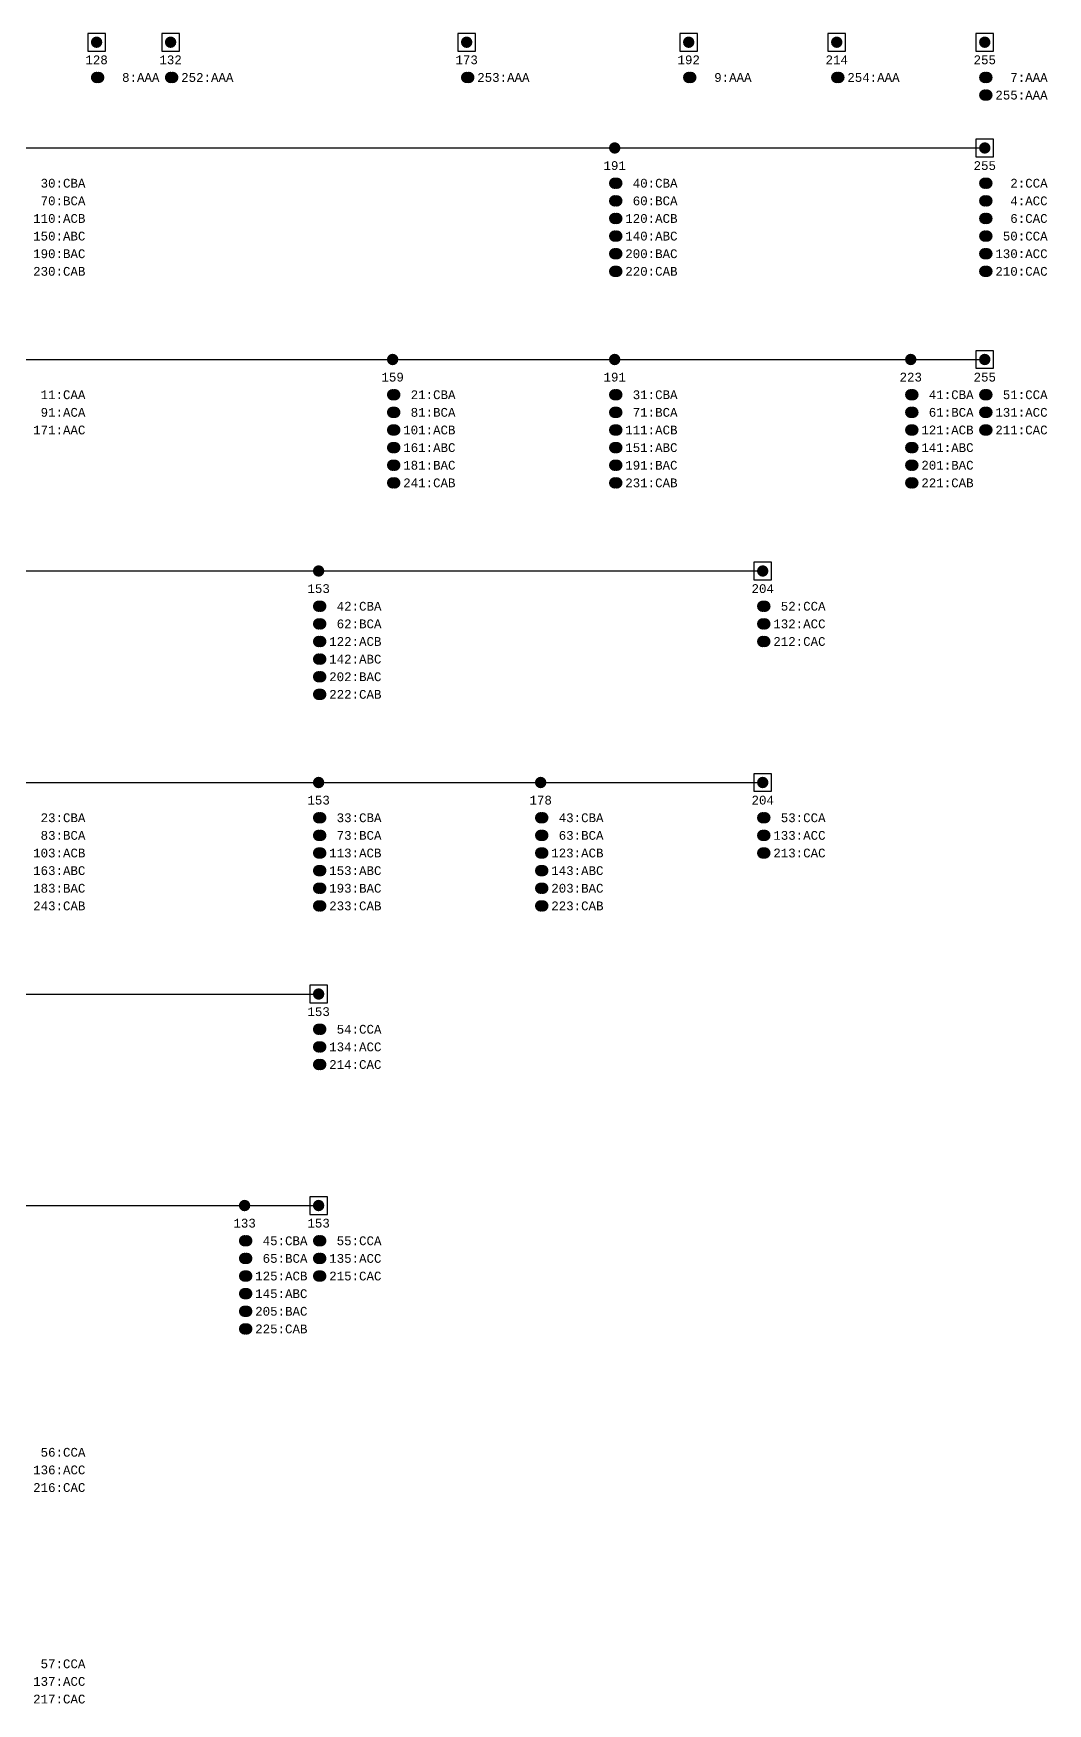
# Model space of a CAD drawing. Extents: x -0.03 to 6.27, y -6.07 to 0.03.
# Drawn here: x 3.391 to 6.268, y -4.713 to 0.025 of the extents above; entities that cross this region are included whole.
import ezdxf
from ezdxf.enums import TextEntityAlignment as Align

# ---------------------------------------------------------------- set-up
doc = ezdxf.new("R2010")
doc.units = 0
doc.styles.get("Standard").update_dxf_attribs({"font": 'consola.ttf'})

# ---------------------------------------------------------------- blocks, each defined once
blk = doc.blocks.new('ad88550c-27d1-4447-9dc0-13d2c9bc9270')
at = {"transparency": 33554687}
for color, points in [(7, [(3.58625, 0, 1), (3.55375, 0, 1), (3.58625, 0)]), (7, [(3.79625, 0, 1), (3.76375, 0, 1), (3.79625, 0)]), (7, [(4.63625, 0, 1), (4.60375, 0, 1), (4.63625, 0)]), (7, [(5.26625, 0, 1), (5.23375, 0, 1), (5.26625, 0)]), (7, [(5.68625, 0, 1), (5.65375, 0, 1), (5.68625, 0)]), (7, [(6.10625, 0, 1), (6.07375, 0, 1), (6.10625, 0)]), (8, [(3.59225, -0.1, 1), (3.55975, -0.1, 1), (3.59225, -0.1)]), (252, [(3.80225, -0.1, 1), (3.76975, -0.1, 1), (3.80225, -0.1)]), (253, [(4.64225, -0.1, 1), (4.60975, -0.1, 1), (4.64225, -0.1)]), (9, [(5.27225, -0.1, 1), (5.23975, -0.1, 1), (5.27225, -0.1)]), (254, [(5.69225, -0.1, 1), (5.65975, -0.1, 1), (5.69225, -0.1)]), (7, [(6.11225, -0.1, 1), (6.07975, -0.1, 1), (6.11225, -0.1)]), (255, [(6.11225, -0.15, 1), (6.07975, -0.15, 1), (6.11225, -0.15)]), (7, [(5.05625, -0.3, 1), (5.02375, -0.3, 1), (5.05625, -0.3)]), (7, [(6.10625, -0.3, 1), (6.07375, -0.3, 1), (6.10625, -0.3)]), (40, [(5.06225, -0.4, 1), (5.02975, -0.4, 1), (5.06225, -0.4)]), (2, [(6.11225, -0.4, 1), (6.07975, -0.4, 1), (6.11225, -0.4)]), (60, [(5.06225, -0.45, 1), (5.02975, -0.45, 1), (5.06225, -0.45)]), (4, [(6.11225, -0.45, 1), (6.07975, -0.45, 1), (6.11225, -0.45)]), (120, [(5.06225, -0.5, 1), (5.02975, -0.5, 1), (5.06225, -0.5)]), (6, [(6.11225, -0.5, 1), (6.07975, -0.5, 1), (6.11225, -0.5)]), (140, [(5.06225, -0.55, 1), (5.02975, -0.55, 1), (5.06225, -0.55)]), (50, [(6.11225, -0.55, 1), (6.07975, -0.55, 1), (6.11225, -0.55)]), (200, [(5.06225, -0.6, 1), (5.02975, -0.6, 1), (5.06225, -0.6)]), (130, [(6.11225, -0.6, 1), (6.07975, -0.6, 1), (6.11225, -0.6)]), (220, [(5.06225, -0.65, 1), (5.02975, -0.65, 1), (5.06225, -0.65)]), (210, [(6.11225, -0.65, 1), (6.07975, -0.65, 1), (6.11225, -0.65)]), (7, [(4.42625, -0.9, 1), (4.39375, -0.9, 1), (4.42625, -0.9)]), (7, [(5.05625, -0.9, 1), (5.02375, -0.9, 1), (5.05625, -0.9)]), (7, [(5.89625, -0.9, 1), (5.86375, -0.9, 1), (5.89625, -0.9)]), (7, [(6.10625, -0.9, 1), (6.07375, -0.9, 1), (6.10625, -0.9)]), (21, [(4.43225, -1, 1), (4.39975, -1, 1), (4.43225, -1)]), (31, [(5.06225, -1, 1), (5.02975, -1, 1), (5.06225, -1)]), (41, [(5.90225, -1, 1), (5.86975, -1, 1), (5.90225, -1)]), (51, [(6.11225, -1, 1), (6.07975, -1, 1), (6.11225, -1)]), (81, [(4.43225, -1.05, 1), (4.39975, -1.05, 1), (4.43225, -1.05)]), (71, [(5.06225, -1.05, 1), (5.02975, -1.05, 1), (5.06225, -1.05)]), (61, [(5.90225, -1.05, 1), (5.86975, -1.05, 1), (5.90225, -1.05)]), (131, [(6.11225, -1.05, 1), (6.07975, -1.05, 1), (6.11225, -1.05)]), (101, [(4.43225, -1.1, 1), (4.39975, -1.1, 1), (4.43225, -1.1)]), (111, [(5.06225, -1.1, 1), (5.02975, -1.1, 1), (5.06225, -1.1)]), (121, [(5.90225, -1.1, 1), (5.86975, -1.1, 1), (5.90225, -1.1)]), (211, [(6.11225, -1.1, 1), (6.07975, -1.1, 1), (6.11225, -1.1)]), (161, [(4.43225, -1.15, 1), (4.39975, -1.15, 1), (4.43225, -1.15)]), (151, [(5.06225, -1.15, 1), (5.02975, -1.15, 1), (5.06225, -1.15)]), (141, [(5.90225, -1.15, 1), (5.86975, -1.15, 1), (5.90225, -1.15)]), (181, [(4.43225, -1.2, 1), (4.39975, -1.2, 1), (4.43225, -1.2)]), (191, [(5.06225, -1.2, 1), (5.02975, -1.2, 1), (5.06225, -1.2)]), (201, [(5.90225, -1.2, 1), (5.86975, -1.2, 1), (5.90225, -1.2)]), (241, [(4.43225, -1.25, 1), (4.39975, -1.25, 1), (4.43225, -1.25)]), (231, [(5.06225, -1.25, 1), (5.02975, -1.25, 1), (5.06225, -1.25)]), (221, [(5.90225, -1.25, 1), (5.86975, -1.25, 1), (5.90225, -1.25)]), (7, [(4.21625, -1.5, 1), (4.18375, -1.5, 1), (4.21625, -1.5)]), (7, [(5.47625, -1.5, 1), (5.44375, -1.5, 1), (5.47625, -1.5)]), (42, [(4.22225, -1.6, 1), (4.18975, -1.6, 1), (4.22225, -1.6)]), (52, [(5.48225, -1.6, 1), (5.44975, -1.6, 1), (5.48225, -1.6)]), (62, [(4.22225, -1.65, 1), (4.18975, -1.65, 1), (4.22225, -1.65)]), (132, [(5.48225, -1.65, 1), (5.44975, -1.65, 1), (5.48225, -1.65)]), (122, [(4.22225, -1.7, 1), (4.18975, -1.7, 1), (4.22225, -1.7)]), (212, [(5.48225, -1.7, 1), (5.44975, -1.7, 1), (5.48225, -1.7)]), (142, [(4.22225, -1.75, 1), (4.18975, -1.75, 1), (4.22225, -1.75)]), (202, [(4.22225, -1.8, 1), (4.18975, -1.8, 1), (4.22225, -1.8)]), (222, [(4.22225, -1.85, 1), (4.18975, -1.85, 1), (4.22225, -1.85)]), (7, [(4.21625, -2.1, 1), (4.18375, -2.1, 1), (4.21625, -2.1)]), (7, [(4.84625, -2.1, 1), (4.81375, -2.1, 1), (4.84625, -2.1)]), (7, [(5.47625, -2.1, 1), (5.44375, -2.1, 1), (5.47625, -2.1)]), (33, [(4.22225, -2.2, 1), (4.18975, -2.2, 1), (4.22225, -2.2)]), (43, [(4.85225, -2.2, 1), (4.81975, -2.2, 1), (4.85225, -2.2)]), (53, [(5.48225, -2.2, 1), (5.44975, -2.2, 1), (5.48225, -2.2)]), (73, [(4.22225, -2.25, 1), (4.18975, -2.25, 1), (4.22225, -2.25)]), (63, [(4.85225, -2.25, 1), (4.81975, -2.25, 1), (4.85225, -2.25)]), (133, [(5.48225, -2.25, 1), (5.44975, -2.25, 1), (5.48225, -2.25)]), (113, [(4.22225, -2.3, 1), (4.18975, -2.3, 1), (4.22225, -2.3)]), (123, [(4.85225, -2.3, 1), (4.81975, -2.3, 1), (4.85225, -2.3)]), (213, [(5.48225, -2.3, 1), (5.44975, -2.3, 1), (5.48225, -2.3)]), (153, [(4.22225, -2.35, 1), (4.18975, -2.35, 1), (4.22225, -2.35)]), (143, [(4.85225, -2.35, 1), (4.81975, -2.35, 1), (4.85225, -2.35)]), (193, [(4.22225, -2.4, 1), (4.18975, -2.4, 1), (4.22225, -2.4)]), (203, [(4.85225, -2.4, 1), (4.81975, -2.4, 1), (4.85225, -2.4)]), (233, [(4.22225, -2.45, 1), (4.18975, -2.45, 1), (4.22225, -2.45)]), (223, [(4.85225, -2.45, 1), (4.81975, -2.45, 1), (4.85225, -2.45)]), (7, [(4.21625, -2.7, 1), (4.18375, -2.7, 1), (4.21625, -2.7)]), (54, [(4.22225, -2.8, 1), (4.18975, -2.8, 1), (4.22225, -2.8)]), (134, [(4.22225, -2.85, 1), (4.18975, -2.85, 1), (4.22225, -2.85)]), (214, [(4.22225, -2.9, 1), (4.18975, -2.9, 1), (4.22225, -2.9)]), (7, [(4.00625, -3.3, 1), (3.97375, -3.3, 1), (4.00625, -3.3)]), (7, [(4.21625, -3.3, 1), (4.18375, -3.3, 1), (4.21625, -3.3)]), (45, [(4.01225, -3.4, 1), (3.97975, -3.4, 1), (4.01225, -3.4)]), (55, [(4.22225, -3.4, 1), (4.18975, -3.4, 1), (4.22225, -3.4)]), (65, [(4.01225, -3.45, 1), (3.97975, -3.45, 1), (4.01225, -3.45)]), (135, [(4.22225, -3.45, 1), (4.18975, -3.45, 1), (4.22225, -3.45)]), (125, [(4.01225, -3.5, 1), (3.97975, -3.5, 1), (4.01225, -3.5)]), (215, [(4.22225, -3.5, 1), (4.18975, -3.5, 1), (4.22225, -3.5)]), (145, [(4.01225, -3.55, 1), (3.97975, -3.55, 1), (4.01225, -3.55)]), (205, [(4.01225, -3.6, 1), (3.97975, -3.6, 1), (4.01225, -3.6)]), (225, [(4.01225, -3.65, 1), (3.97975, -3.65, 1), (4.01225, -3.65)])]:
    blk.add_hatch(color=color, dxfattribs=at).paths.add_polyline_path(points)
at = {"true_color": 0x808080, "transparency": 33554687}
blk.add_hatch(color=8, dxfattribs=at).paths.add_polyline_path([(3.58625, -0.1, 1), (3.55375, -0.1, 1), (3.58625, -0.1)])
at = {"true_color": 0x848484, "transparency": 33554687}
blk.add_hatch(color=252, dxfattribs=at).paths.add_polyline_path([(3.79625, -0.1, 1), (3.76375, -0.1, 1), (3.79625, -0.1)])
at = {"true_color": 0xadadad, "transparency": 33554687}
blk.add_hatch(color=253, dxfattribs=at).paths.add_polyline_path([(4.63625, -0.1, 1), (4.60375, -0.1, 1), (4.63625, -0.1)])
at = {"true_color": 0xc0c0c0, "transparency": 33554687}
blk.add_hatch(color=9, dxfattribs=at).paths.add_polyline_path([(5.26625, -0.1, 1), (5.23375, -0.1, 1), (5.26625, -0.1)])
at = {"true_color": 0xd6d6d6, "transparency": 33554687}
blk.add_hatch(color=254, dxfattribs=at).paths.add_polyline_path([(5.68625, -0.1, 1), (5.65375, -0.1, 1), (5.68625, -0.1)])
at = {"true_color": 0xffffff, "transparency": 33554687}
for points in [[(6.10625, -0.1, 1), (6.07375, -0.1, 1), (6.10625, -0.1)], [(6.10625, -0.15, 1), (6.07375, -0.15, 1), (6.10625, -0.15)]]:
    blk.add_hatch(color=7, dxfattribs=at).paths.add_polyline_path(points)
at = {"true_color": 0xffbf00, "transparency": 33554687}
blk.add_hatch(color=40, dxfattribs=at).paths.add_polyline_path([(5.05625, -0.4, 1), (5.02375, -0.4, 1), (5.05625, -0.4)])
at = {"true_color": 0xffff00, "transparency": 33554687}
for points in [[(6.10625, -0.4, 1), (6.07375, -0.4, 1), (6.10625, -0.4)], [(6.10625, -0.55, 1), (6.07375, -0.55, 1), (6.10625, -0.55)]]:
    blk.add_hatch(color=2, dxfattribs=at).paths.add_polyline_path(points)
at = {"true_color": 0xbfff00, "transparency": 33554687}
blk.add_hatch(color=60, dxfattribs=at).paths.add_polyline_path([(5.05625, -0.45, 1), (5.02375, -0.45, 1), (5.05625, -0.45)])
at = {"true_color": 0x00ffff, "transparency": 33554687}
for points in [[(6.10625, -0.45, 1), (6.07375, -0.45, 1), (6.10625, -0.45)], [(6.10625, -0.6, 1), (6.07375, -0.6, 1), (6.10625, -0.6)]]:
    blk.add_hatch(color=4, dxfattribs=at).paths.add_polyline_path(points)
at = {"true_color": 0x00ffbf, "transparency": 33554687}
blk.add_hatch(color=120, dxfattribs=at).paths.add_polyline_path([(5.05625, -0.5, 1), (5.02375, -0.5, 1), (5.05625, -0.5)])
at = {"true_color": 0xff00ff, "transparency": 33554687}
for points in [[(6.10625, -0.5, 1), (6.07375, -0.5, 1), (6.10625, -0.5)], [(6.10625, -0.65, 1), (6.07375, -0.65, 1), (6.10625, -0.65)]]:
    blk.add_hatch(color=6, dxfattribs=at).paths.add_polyline_path(points)
at = {"true_color": 0x00bfff, "transparency": 33554687}
blk.add_hatch(color=140, dxfattribs=at).paths.add_polyline_path([(5.05625, -0.55, 1), (5.02375, -0.55, 1), (5.05625, -0.55)])
at = {"true_color": 0xbf00ff, "transparency": 33554687}
blk.add_hatch(color=200, dxfattribs=at).paths.add_polyline_path([(5.05625, -0.6, 1), (5.02375, -0.6, 1), (5.05625, -0.6)])
at = {"true_color": 0xff00bf, "transparency": 33554687}
blk.add_hatch(color=220, dxfattribs=at).paths.add_polyline_path([(5.05625, -0.65, 1), (5.02375, -0.65, 1), (5.05625, -0.65)])
at = {"true_color": 0xff9f7f, "transparency": 33554687}
blk.add_hatch(color=21, dxfattribs=at).paths.add_polyline_path([(4.42625, -1, 1), (4.39375, -1, 1), (4.42625, -1)])
at = {"true_color": 0xffbf7f, "transparency": 33554687}
blk.add_hatch(color=31, dxfattribs=at).paths.add_polyline_path([(5.05625, -1, 1), (5.02375, -1, 1), (5.05625, -1)])
at = {"true_color": 0xffdf7f, "transparency": 33554687}
blk.add_hatch(color=41, dxfattribs=at).paths.add_polyline_path([(5.89625, -1, 1), (5.86375, -1, 1), (5.89625, -1)])
at = {"true_color": 0xffff7f, "transparency": 33554687}
blk.add_hatch(color=51, dxfattribs=at).paths.add_polyline_path([(6.10625, -1, 1), (6.07375, -1, 1), (6.10625, -1)])
at = {"true_color": 0x9fff7f, "transparency": 33554687}
blk.add_hatch(color=81, dxfattribs=at).paths.add_polyline_path([(4.42625, -1.05, 1), (4.39375, -1.05, 1), (4.42625, -1.05)])
at = {"true_color": 0xbfff7f, "transparency": 33554687}
blk.add_hatch(color=71, dxfattribs=at).paths.add_polyline_path([(5.05625, -1.05, 1), (5.02375, -1.05, 1), (5.05625, -1.05)])
at = {"true_color": 0xdfff7f, "transparency": 33554687}
blk.add_hatch(color=61, dxfattribs=at).paths.add_polyline_path([(5.89625, -1.05, 1), (5.86375, -1.05, 1), (5.89625, -1.05)])
at = {"true_color": 0x7fffff, "transparency": 33554687}
blk.add_hatch(color=131, dxfattribs=at).paths.add_polyline_path([(6.10625, -1.05, 1), (6.07375, -1.05, 1), (6.10625, -1.05)])
at = {"true_color": 0x7fff9f, "transparency": 33554687}
blk.add_hatch(color=101, dxfattribs=at).paths.add_polyline_path([(4.42625, -1.1, 1), (4.39375, -1.1, 1), (4.42625, -1.1)])
at = {"true_color": 0x7fffbf, "transparency": 33554687}
blk.add_hatch(color=111, dxfattribs=at).paths.add_polyline_path([(5.05625, -1.1, 1), (5.02375, -1.1, 1), (5.05625, -1.1)])
at = {"true_color": 0x7fffdf, "transparency": 33554687}
blk.add_hatch(color=121, dxfattribs=at).paths.add_polyline_path([(5.89625, -1.1, 1), (5.86375, -1.1, 1), (5.89625, -1.1)])
at = {"true_color": 0xff7fff, "transparency": 33554687}
blk.add_hatch(color=211, dxfattribs=at).paths.add_polyline_path([(6.10625, -1.1, 1), (6.07375, -1.1, 1), (6.10625, -1.1)])
at = {"true_color": 0x7f9fff, "transparency": 33554687}
blk.add_hatch(color=161, dxfattribs=at).paths.add_polyline_path([(4.42625, -1.15, 1), (4.39375, -1.15, 1), (4.42625, -1.15)])
at = {"true_color": 0x7fbfff, "transparency": 33554687}
blk.add_hatch(color=151, dxfattribs=at).paths.add_polyline_path([(5.05625, -1.15, 1), (5.02375, -1.15, 1), (5.05625, -1.15)])
at = {"true_color": 0x7fdfff, "transparency": 33554687}
blk.add_hatch(color=141, dxfattribs=at).paths.add_polyline_path([(5.89625, -1.15, 1), (5.86375, -1.15, 1), (5.89625, -1.15)])
at = {"true_color": 0x9f7fff, "transparency": 33554687}
blk.add_hatch(color=181, dxfattribs=at).paths.add_polyline_path([(4.42625, -1.2, 1), (4.39375, -1.2, 1), (4.42625, -1.2)])
at = {"true_color": 0xbf7fff, "transparency": 33554687}
blk.add_hatch(color=191, dxfattribs=at).paths.add_polyline_path([(5.05625, -1.2, 1), (5.02375, -1.2, 1), (5.05625, -1.2)])
at = {"true_color": 0xdf7fff, "transparency": 33554687}
blk.add_hatch(color=201, dxfattribs=at).paths.add_polyline_path([(5.89625, -1.2, 1), (5.86375, -1.2, 1), (5.89625, -1.2)])
at = {"true_color": 0xff7f9f, "transparency": 33554687}
blk.add_hatch(color=241, dxfattribs=at).paths.add_polyline_path([(4.42625, -1.25, 1), (4.39375, -1.25, 1), (4.42625, -1.25)])
at = {"true_color": 0xff7fbf, "transparency": 33554687}
blk.add_hatch(color=231, dxfattribs=at).paths.add_polyline_path([(5.05625, -1.25, 1), (5.02375, -1.25, 1), (5.05625, -1.25)])
at = {"true_color": 0xff7fdf, "transparency": 33554687}
blk.add_hatch(color=221, dxfattribs=at).paths.add_polyline_path([(5.89625, -1.25, 1), (5.86375, -1.25, 1), (5.89625, -1.25)])
at = {"true_color": 0xcc9900, "transparency": 33554687}
blk.add_hatch(color=42, dxfattribs=at).paths.add_polyline_path([(4.21625, -1.6, 1), (4.18375, -1.6, 1), (4.21625, -1.6)])
at = {"true_color": 0xcccc00, "transparency": 33554687}
blk.add_hatch(color=52, dxfattribs=at).paths.add_polyline_path([(5.47625, -1.6, 1), (5.44375, -1.6, 1), (5.47625, -1.6)])
at = {"true_color": 0x99cc00, "transparency": 33554687}
blk.add_hatch(color=62, dxfattribs=at).paths.add_polyline_path([(4.21625, -1.65, 1), (4.18375, -1.65, 1), (4.21625, -1.65)])
at = {"true_color": 0x00cccc, "transparency": 33554687}
blk.add_hatch(color=132, dxfattribs=at).paths.add_polyline_path([(5.47625, -1.65, 1), (5.44375, -1.65, 1), (5.47625, -1.65)])
at = {"true_color": 0x00cc99, "transparency": 33554687}
blk.add_hatch(color=122, dxfattribs=at).paths.add_polyline_path([(4.21625, -1.7, 1), (4.18375, -1.7, 1), (4.21625, -1.7)])
at = {"true_color": 0xcc00cc, "transparency": 33554687}
blk.add_hatch(color=212, dxfattribs=at).paths.add_polyline_path([(5.47625, -1.7, 1), (5.44375, -1.7, 1), (5.47625, -1.7)])
at = {"true_color": 0x0099cc, "transparency": 33554687}
blk.add_hatch(color=142, dxfattribs=at).paths.add_polyline_path([(4.21625, -1.75, 1), (4.18375, -1.75, 1), (4.21625, -1.75)])
at = {"true_color": 0x9900cc, "transparency": 33554687}
blk.add_hatch(color=202, dxfattribs=at).paths.add_polyline_path([(4.21625, -1.8, 1), (4.18375, -1.8, 1), (4.21625, -1.8)])
at = {"true_color": 0xcc0099, "transparency": 33554687}
blk.add_hatch(color=222, dxfattribs=at).paths.add_polyline_path([(4.21625, -1.85, 1), (4.18375, -1.85, 1), (4.21625, -1.85)])
at = {"true_color": 0xcc9966, "transparency": 33554687}
blk.add_hatch(color=33, dxfattribs=at).paths.add_polyline_path([(4.21625, -2.2, 1), (4.18375, -2.2, 1), (4.21625, -2.2)])
at = {"true_color": 0xccb266, "transparency": 33554687}
blk.add_hatch(color=43, dxfattribs=at).paths.add_polyline_path([(4.84625, -2.2, 1), (4.81375, -2.2, 1), (4.84625, -2.2)])
at = {"true_color": 0xcccc66, "transparency": 33554687}
blk.add_hatch(color=53, dxfattribs=at).paths.add_polyline_path([(5.47625, -2.2, 1), (5.44375, -2.2, 1), (5.47625, -2.2)])
at = {"true_color": 0x99cc66, "transparency": 33554687}
blk.add_hatch(color=73, dxfattribs=at).paths.add_polyline_path([(4.21625, -2.25, 1), (4.18375, -2.25, 1), (4.21625, -2.25)])
at = {"true_color": 0xb2cc66, "transparency": 33554687}
blk.add_hatch(color=63, dxfattribs=at).paths.add_polyline_path([(4.84625, -2.25, 1), (4.81375, -2.25, 1), (4.84625, -2.25)])
at = {"true_color": 0x66cccc, "transparency": 33554687}
blk.add_hatch(color=133, dxfattribs=at).paths.add_polyline_path([(5.47625, -2.25, 1), (5.44375, -2.25, 1), (5.47625, -2.25)])
at = {"true_color": 0x66cc99, "transparency": 33554687}
blk.add_hatch(color=113, dxfattribs=at).paths.add_polyline_path([(4.21625, -2.3, 1), (4.18375, -2.3, 1), (4.21625, -2.3)])
at = {"true_color": 0x66ccb2, "transparency": 33554687}
blk.add_hatch(color=123, dxfattribs=at).paths.add_polyline_path([(4.84625, -2.3, 1), (4.81375, -2.3, 1), (4.84625, -2.3)])
at = {"true_color": 0xcc66cc, "transparency": 33554687}
blk.add_hatch(color=213, dxfattribs=at).paths.add_polyline_path([(5.47625, -2.3, 1), (5.44375, -2.3, 1), (5.47625, -2.3)])
at = {"true_color": 0x6699cc, "transparency": 33554687}
blk.add_hatch(color=153, dxfattribs=at).paths.add_polyline_path([(4.21625, -2.35, 1), (4.18375, -2.35, 1), (4.21625, -2.35)])
at = {"true_color": 0x66b2cc, "transparency": 33554687}
blk.add_hatch(color=143, dxfattribs=at).paths.add_polyline_path([(4.84625, -2.35, 1), (4.81375, -2.35, 1), (4.84625, -2.35)])
at = {"true_color": 0x9966cc, "transparency": 33554687}
blk.add_hatch(color=193, dxfattribs=at).paths.add_polyline_path([(4.21625, -2.4, 1), (4.18375, -2.4, 1), (4.21625, -2.4)])
at = {"true_color": 0xb266cc, "transparency": 33554687}
blk.add_hatch(color=203, dxfattribs=at).paths.add_polyline_path([(4.84625, -2.4, 1), (4.81375, -2.4, 1), (4.84625, -2.4)])
at = {"true_color": 0xcc6699, "transparency": 33554687}
blk.add_hatch(color=233, dxfattribs=at).paths.add_polyline_path([(4.21625, -2.45, 1), (4.18375, -2.45, 1), (4.21625, -2.45)])
at = {"true_color": 0xcc66b2, "transparency": 33554687}
blk.add_hatch(color=223, dxfattribs=at).paths.add_polyline_path([(4.84625, -2.45, 1), (4.81375, -2.45, 1), (4.84625, -2.45)])
at = {"true_color": 0x999900, "transparency": 33554687}
blk.add_hatch(color=54, dxfattribs=at).paths.add_polyline_path([(4.21625, -2.8, 1), (4.18375, -2.8, 1), (4.21625, -2.8)])
at = {"true_color": 0x009999, "transparency": 33554687}
blk.add_hatch(color=134, dxfattribs=at).paths.add_polyline_path([(4.21625, -2.85, 1), (4.18375, -2.85, 1), (4.21625, -2.85)])
at = {"true_color": 0x990099, "transparency": 33554687}
blk.add_hatch(color=214, dxfattribs=at).paths.add_polyline_path([(4.21625, -2.9, 1), (4.18375, -2.9, 1), (4.21625, -2.9)])
at = {"true_color": 0x99854c, "transparency": 33554687}
blk.add_hatch(color=45, dxfattribs=at).paths.add_polyline_path([(4.00625, -3.4, 1), (3.97375, -3.4, 1), (4.00625, -3.4)])
at = {"true_color": 0x99994c, "transparency": 33554687}
blk.add_hatch(color=55, dxfattribs=at).paths.add_polyline_path([(4.21625, -3.4, 1), (4.18375, -3.4, 1), (4.21625, -3.4)])
at = {"true_color": 0x85994c, "transparency": 33554687}
blk.add_hatch(color=65, dxfattribs=at).paths.add_polyline_path([(4.00625, -3.45, 1), (3.97375, -3.45, 1), (4.00625, -3.45)])
at = {"true_color": 0x4c9999, "transparency": 33554687}
blk.add_hatch(color=135, dxfattribs=at).paths.add_polyline_path([(4.21625, -3.45, 1), (4.18375, -3.45, 1), (4.21625, -3.45)])
at = {"true_color": 0x4c9985, "transparency": 33554687}
blk.add_hatch(color=125, dxfattribs=at).paths.add_polyline_path([(4.00625, -3.5, 1), (3.97375, -3.5, 1), (4.00625, -3.5)])
at = {"true_color": 0x994c99, "transparency": 33554687}
blk.add_hatch(color=215, dxfattribs=at).paths.add_polyline_path([(4.21625, -3.5, 1), (4.18375, -3.5, 1), (4.21625, -3.5)])
at = {"true_color": 0x4c8599, "transparency": 33554687}
blk.add_hatch(color=145, dxfattribs=at).paths.add_polyline_path([(4.00625, -3.55, 1), (3.97375, -3.55, 1), (4.00625, -3.55)])
at = {"true_color": 0x854c99, "transparency": 33554687}
blk.add_hatch(color=205, dxfattribs=at).paths.add_polyline_path([(4.00625, -3.6, 1), (3.97375, -3.6, 1), (4.00625, -3.6)])
at = {"true_color": 0x994c85, "transparency": 33554687}
blk.add_hatch(color=225, dxfattribs=at).paths.add_polyline_path([(4.00625, -3.65, 1), (3.97375, -3.65, 1), (4.00625, -3.65)])
at = {"transparency": 33554687}
for p, q in [((3.595, 0.025), (3.545, 0.025)), ((3.545, 0.025), (3.545, -0.025)), ((3.57, 0), (3.57, 0)), ((3.595, -0.025), (3.595, 0.025)), ((3.805, 0.025), (3.755, 0.025)), ((3.755, 0.025), (3.755, -0.025)), ((3.78, 0), (3.78, 0)), ((3.805, -0.025), (3.805, 0.025)), ((4.645, 0.025), (4.595, 0.025)), ((4.595, 0.025), (4.595, -0.025)), ((4.62, 0), (4.62, 0)), ((4.645, -0.025), (4.645, 0.025)), ((5.275, 0.025), (5.225, 0.025)), ((5.225, 0.025), (5.225, -0.025)), ((5.25, 0), (5.25, 0)), ((5.275, -0.025), (5.275, 0.025)), ((5.695, 0.025), (5.645, 0.025)), ((5.645, 0.025), (5.645, -0.025)), ((5.67, 0), (5.67, 0)), ((5.695, -0.025), (5.695, 0.025)), ((6.115, 0.025), (6.065, 0.025)), ((6.065, 0.025), (6.065, -0.025)), ((6.09, 0), (6.09, 0)), ((6.115, -0.025), (6.115, 0.025)), ((3.545, -0.025), (3.595, -0.025)), ((3.755, -0.025), (3.805, -0.025)), ((4.595, -0.025), (4.645, -0.025)), ((5.225, -0.025), (5.275, -0.025)), ((5.645, -0.025), (5.695, -0.025)), ((6.065, -0.025), (6.115, -0.025)), ((6.115, -0.275), (6.065, -0.275)), ((6.065, -0.275), (6.065, -0.325)), ((6.115, -0.325), (6.115, -0.275)), ((0, -0.3), (6.09, -0.3)), ((6.065, -0.325), (6.115, -0.325)), ((3.36, -0.9), (6.09, -0.9)), ((6.115, -0.875), (6.065, -0.875)), ((6.065, -0.875), (6.065, -0.925)), ((6.115, -0.925), (6.115, -0.875)), ((6.065, -0.925), (6.115, -0.925)), ((0, -1.5), (5.46, -1.5)), ((5.485, -1.475), (5.435, -1.475)), ((5.435, -1.475), (5.435, -1.525)), ((5.485, -1.525), (5.485, -1.475)), ((5.435, -1.525), (5.485, -1.525)), ((5.485, -2.075), (5.435, -2.075)), ((5.435, -2.075), (5.435, -2.125)), ((5.485, -2.125), (5.485, -2.075)), ((2.73, -2.1), (5.46, -2.1)), ((5.435, -2.125), (5.485, -2.125)), ((0, -2.7), (4.2, -2.7)), ((4.225, -2.675), (4.175, -2.675)), ((4.175, -2.675), (4.175, -2.725)), ((4.225, -2.725), (4.225, -2.675)), ((4.175, -2.725), (4.225, -2.725)), ((1.89, -3.3), (4.2, -3.3)), ((4.225, -3.275), (4.175, -3.275)), ((4.175, -3.275), (4.175, -3.325)), ((4.225, -3.325), (4.225, -3.275)), ((4.175, -3.325), (4.225, -3.325))]:
    blk.add_line(p, q, dxfattribs=at)
for s, p in [('128', (3.57, -0.05)), ('132', (3.78, -0.05)), ('173', (4.62, -0.05)), ('192', (5.25, -0.05)), ('214', (5.67, -0.05)), ('255', (6.09, -0.05)), ('191', (5.04, -0.35)), ('255', (6.09, -0.35)), ('159', (4.41, -0.95)), ('191', (5.04, -0.95)), ('223', (5.88, -0.95)), ('255', (6.09, -0.95)), ('153', (4.2, -1.55)), ('204', (5.46, -1.55)), ('153', (4.2, -2.15)), ('178', (4.83, -2.15)), ('204', (5.46, -2.15)), ('153', (4.2, -2.75)), ('133', (3.99, -3.35)), ('153', (4.2, -3.35))]:
    blk.add_text(s, height=0.025, dxfattribs=at).set_placement(p, align=Align.MIDDLE_CENTER)
for s, p in [('  8:AAA', (3.6, -0.1)), ('252:AAA', (3.81, -0.1)), ('253:AAA', (4.65, -0.1)), ('  9:AAA', (5.28, -0.1)), ('254:AAA', (5.7, -0.1)), ('  7:AAA', (6.12, -0.1)), ('255:AAA', (6.12, -0.15)), (' 30:CBA', (3.39, -0.4)), (' 40:CBA', (5.07, -0.4)), ('  2:CCA', (6.12, -0.4)), (' 70:BCA', (3.39, -0.45)), (' 60:BCA', (5.07, -0.45)), ('  4:ACC', (6.12, -0.45)), ('110:ACB', (3.39, -0.5)), ('120:ACB', (5.07, -0.5)), ('  6:CAC', (6.12, -0.5)), ('150:ABC', (3.39, -0.55)), ('140:ABC', (5.07, -0.55)), (' 50:CCA', (6.12, -0.55)), ('190:BAC', (3.39, -0.6)), ('200:BAC', (5.07, -0.6)), ('130:ACC', (6.12, -0.6)), ('230:CAB', (3.39, -0.65)), ('220:CAB', (5.07, -0.65)), ('210:CAC', (6.12, -0.65)), (' 11:CAA', (3.39, -1)), (' 21:CBA', (4.44, -1)), (' 31:CBA', (5.07, -1)), (' 41:CBA', (5.91, -1)), (' 51:CCA', (6.12, -1)), (' 91:ACA', (3.39, -1.05)), (' 81:BCA', (4.44, -1.05)), (' 71:BCA', (5.07, -1.05)), (' 61:BCA', (5.91, -1.05)), ('131:ACC', (6.12, -1.05)), ('171:AAC', (3.39, -1.1)), ('101:ACB', (4.44, -1.1)), ('111:ACB', (5.07, -1.1)), ('121:ACB', (5.91, -1.1)), ('211:CAC', (6.12, -1.1)), ('161:ABC', (4.44, -1.15)), ('151:ABC', (5.07, -1.15)), ('141:ABC', (5.91, -1.15)), ('181:BAC', (4.44, -1.2)), ('191:BAC', (5.07, -1.2)), ('201:BAC', (5.91, -1.2)), ('241:CAB', (4.44, -1.25)), ('231:CAB', (5.07, -1.25)), ('221:CAB', (5.91, -1.25)), (' 42:CBA', (4.23, -1.6)), (' 52:CCA', (5.49, -1.6)), (' 62:BCA', (4.23, -1.65)), ('132:ACC', (5.49, -1.65)), ('122:ACB', (4.23, -1.7)), ('212:CAC', (5.49, -1.7)), ('142:ABC', (4.23, -1.75)), ('202:BAC', (4.23, -1.8)), ('222:CAB', (4.23, -1.85)), (' 23:CBA', (3.39, -2.2)), (' 33:CBA', (4.23, -2.2)), (' 43:CBA', (4.86, -2.2)), (' 53:CCA', (5.49, -2.2)), (' 83:BCA', (3.39, -2.25)), (' 73:BCA', (4.23, -2.25)), (' 63:BCA', (4.86, -2.25)), ('133:ACC', (5.49, -2.25)), ('103:ACB', (3.39, -2.3)), ('113:ACB', (4.23, -2.3)), ('123:ACB', (4.86, -2.3)), ('213:CAC', (5.49, -2.3)), ('163:ABC', (3.39, -2.35)), ('153:ABC', (4.23, -2.35)), ('143:ABC', (4.86, -2.35)), ('183:BAC', (3.39, -2.4)), ('193:BAC', (4.23, -2.4)), ('203:BAC', (4.86, -2.4)), ('243:CAB', (3.39, -2.45)), ('233:CAB', (4.23, -2.45)), ('223:CAB', (4.86, -2.45)), (' 54:CCA', (4.23, -2.8)), ('134:ACC', (4.23, -2.85)), ('214:CAC', (4.23, -2.9)), (' 45:CBA', (4.02, -3.4)), (' 55:CCA', (4.23, -3.4)), (' 65:BCA', (4.02, -3.45)), ('135:ACC', (4.23, -3.45)), ('125:ACB', (4.02, -3.5)), ('215:CAC', (4.23, -3.5)), ('145:ABC', (4.02, -3.55)), ('205:BAC', (4.02, -3.6)), ('225:CAB', (4.02, -3.65)), (' 56:CCA', (3.39, -4)), ('136:ACC', (3.39, -4.05)), ('216:CAC', (3.39, -4.1)), (' 57:CCA', (3.39, -4.6)), ('137:ACC', (3.39, -4.65)), ('217:CAC', (3.39, -4.7))]:
    blk.add_text(s, height=0.025, dxfattribs=at).set_placement(p, align=Align.MIDDLE_LEFT)

msp = doc.modelspace()

# ---------------------------------------------------------------- block references
at = {"linetype": 'Continuous', "lineweight": -3, "transparency": 33554687}
msp.add_blockref('ad88550c-27d1-4447-9dc0-13d2c9bc9270', (0, 0), dxfattribs=at)

doc.saveas('drawing.dxf')
